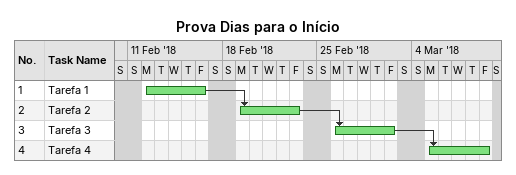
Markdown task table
Prova Dias para o Início

| ID | Task | Start | Finish | Predecessors |
|---|---|---|---|---|
| 1 | Tarefa 1 | 2018-02-12 | 2018-02-16 |  |
| 2 | Tarefa 2 | 2018-02-19 | 2018-02-23 | 1 |
| 3 | Tarefa 3 | 2018-02-26 | 2018-03-02 | 2 |
| 4 | Tarefa 4 | 2018-03-05 | 2018-03-09 | 3 |
